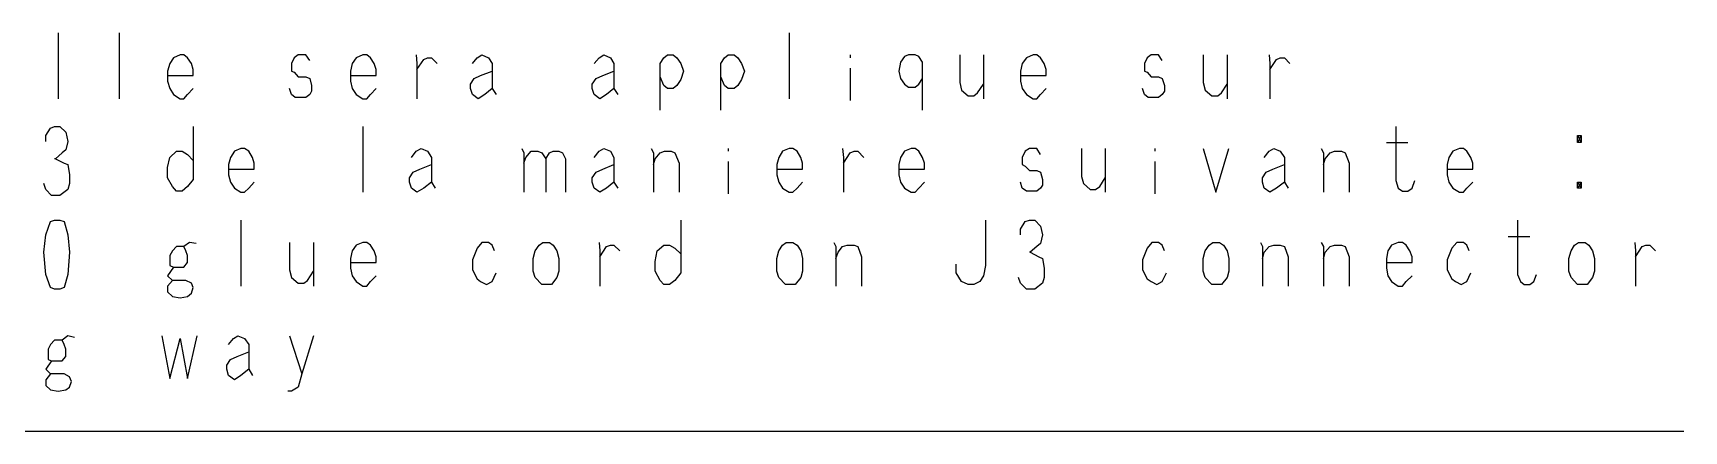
# Model space of a CAD drawing. Extents: x -228 to 961, y -124 to 716.
# Drawn here: x 364.9 to 464.6, y 317.6 to 341.7 of the extents above; entities that cross this region are included whole.
import ezdxf

# ---------------------------------------------------------------- set-up
doc = ezdxf.new("R2010")
doc.units = 0
doc.layers.add('1', color=1, linetype='CONTINUOUS')

msp = doc.modelspace()

# ---------------------------------------------------------------- linework, layer by layer
at = {"layer": '1'}
for p, q in [((366.45, 341.67), (366.45, 337.7)), ((370.13, 341.67), (370.13, 337.7)), ((410.58, 341.67), (410.58, 337.7)), ((373.4, 340.17), (373.18, 339.82)), ((373.8, 340.35), (373.4, 340.17)), ((374.03, 340.35), (373.8, 340.35)), ((374.25, 340.17), (374.03, 340.35)), ((374.5, 339.82), (374.25, 340.17)), ((380.7, 340.17), (380.53, 339.82)), ((380.93, 340.35), (380.7, 340.17)), ((381.4, 340.35), (380.93, 340.35)), ((381.63, 340), (381.4, 340.35)), ((384.43, 340.17), (384.2, 339.82)), ((384.83, 340.35), (384.43, 340.17)), ((385.08, 340.35), (384.83, 340.35)), ((385.3, 340.17), (385.08, 340.35)), ((385.53, 339.82), (385.3, 340.17)), ((388.05, 340.35), (388.1, 339.82)), ((388.1, 339.47), (388.53, 340.07)), ((388.53, 340.07), (388.75, 340.17)), ((388.75, 340.17), (388.98, 340.17)), ((388.98, 340.17), (389.33, 339.82)), ((391.45, 339.82), (391.73, 340.17)), ((391.73, 340.17), (392.03, 340.35)), ((392.03, 340.35), (392.43, 340.17)), ((392.43, 340.17), (392.65, 339.82)), ((398.8, 339.82), (399.1, 340.17)), ((399.1, 340.17), (399.38, 340.35)), ((399.38, 340.35), (399.78, 340.17)), ((399.78, 340.17), (400, 339.82)), ((402.78, 339.82), (403, 340.17)), ((403, 340.17), (403.23, 340.35)), ((403.23, 340.35), (403.58, 340.35)), ((403.58, 340.35), (403.8, 340.17)), ((403.8, 340.17), (404.03, 339.82)), ((406.45, 339.82), (406.68, 340.17)), ((406.68, 340.17), (406.9, 340.35)), ((406.9, 340.35), (407.25, 340.35)), ((407.25, 340.35), (407.48, 340.17)), ((407.48, 340.17), (407.7, 339.82)), ((414.25, 340.35), (414.25, 340.17)), ((417.3, 339.9), (417.2, 339.37)), ((417.53, 340.25), (417.3, 339.9)), ((417.78, 340.35), (417.53, 340.25)), ((418.18, 340.35), (417.78, 340.35)), ((418.4, 340.25), (418.18, 340.35)), ((418.63, 339.9), (418.4, 340.25)), ((418.63, 337), (418.63, 339.9)), ((420.88, 340.35), (420.88, 338.67)), ((422.3, 340.35), (422.3, 337.7)), ((424.9, 340.17), (424.65, 339.82)), ((425.3, 340.35), (424.9, 340.17)), ((425.53, 340.35), (425.3, 340.35)), ((425.75, 340.17), (425.53, 340.35)), ((425.98, 339.82), (425.75, 340.17)), ((432.2, 340.17), (432.03, 339.82)), ((432.43, 340.35), (432.2, 340.17)), ((432.88, 340.35), (432.43, 340.35)), ((433.1, 340), (432.88, 340.35)), ((435.58, 340.35), (435.58, 338.67)), ((437.03, 340.35), (437.03, 337.7)), ((439.55, 340.35), (439.6, 339.82)), ((439.6, 339.47), (440, 340.07)), ((440, 340.07), (440.23, 340.17)), ((440.23, 340.17), (440.48, 340.17)), ((440.48, 340.17), (440.8, 339.82)), ((373.18, 339.82), (373.05, 339.37)), ((373.05, 339.37), (373.05, 338.75)), ((373.05, 339.1), (374.6, 339.1)), ((374.6, 339.47), (374.5, 339.82)), ((374.6, 339.1), (374.6, 339.47)), ((380.53, 339.82), (380.53, 339.37)), ((380.53, 339.37), (380.7, 339.3)), ((380.7, 339.3), (380.93, 339.02)), ((380.93, 339.02), (381.4, 339.02)), ((381.4, 339.02), (381.63, 338.92)), ((381.63, 338.92), (381.73, 338.5)), ((384.2, 339.82), (384.1, 339.37)), ((384.1, 339.37), (384.1, 338.75)), ((384.1, 339.1), (385.65, 339.1)), ((385.65, 339.47), (385.53, 339.82)), ((385.65, 339.1), (385.65, 339.47)), ((388.1, 339.82), (388.1, 337.7)), ((391.33, 338.57), (391.55, 338.92)), ((391.55, 338.92), (391.95, 339.1)), ((391.95, 339.1), (392.65, 339.37)), ((392.65, 339.82), (392.65, 339.37)), ((392.65, 339.37), (392.65, 338.32)), ((398.68, 338.57), (398.93, 338.92)), ((398.93, 338.92), (399.33, 339.1)), ((399.33, 339.1), (400, 339.37)), ((400, 339.82), (400, 339.37)), ((400, 339.37), (400, 338.32)), ((402.78, 337), (402.78, 339.82)), ((403, 338.5), (402.78, 339.02)), ((404.03, 339.82), (404.2, 339.37)), ((404.2, 339.37), (404.03, 338.85)), ((406.45, 337), (406.45, 339.82)), ((406.68, 338.5), (406.45, 339.02)), ((407.7, 339.82), (407.88, 339.37)), ((407.88, 339.37), (407.7, 338.85)), ((414.25, 339.55), (414.25, 337.6)), ((417.2, 339.37), (417.3, 338.92)), ((417.3, 338.92), (417.53, 338.57)), ((418.4, 338.57), (418.63, 338.92)), ((424.65, 339.82), (424.55, 339.37)), ((424.55, 339.37), (424.55, 338.75)), ((424.55, 339.1), (426.1, 339.1)), ((426.1, 339.47), (425.98, 339.82)), ((426.1, 339.1), (426.1, 339.47)), ((432.03, 339.82), (432.03, 339.37)), ((432.03, 339.37), (432.2, 339.3)), ((432.2, 339.3), (432.43, 339.02)), ((432.43, 339.02), (432.88, 339.02)), ((432.88, 339.02), (433.1, 338.92)), ((433.1, 338.92), (433.23, 338.5)), ((439.6, 339.82), (439.6, 337.7)), ((373.05, 338.75), (373.18, 338.32)), ((373.18, 338.32), (373.4, 337.95)), ((373.4, 337.95), (373.8, 337.7)), ((374.03, 337.7), (374.25, 337.95)), ((374.25, 337.95), (374.6, 338.32)), ((380.53, 337.95), (380.4, 338.32)), ((380.75, 337.77), (380.53, 337.95)), ((381.63, 337.95), (381.4, 337.77)), ((381.73, 338.15), (381.63, 337.95)), ((381.73, 338.5), (381.73, 338.15)), ((384.1, 338.75), (384.2, 338.32)), ((384.2, 338.32), (384.43, 337.95)), ((384.43, 337.95), (384.83, 337.7)), ((385.08, 337.7), (385.3, 337.95)), ((385.3, 337.95), (385.65, 338.32)), ((391.33, 338.32), (391.33, 338.57)), ((391.45, 337.95), (391.33, 338.32)), ((391.8, 337.7), (391.45, 337.95)), ((392.2, 337.95), (391.8, 337.7)), ((392.65, 338.32), (392.2, 337.95)), ((392.65, 338.32), (392.88, 337.95)), ((398.68, 338.32), (398.68, 338.57)), ((398.8, 337.95), (398.68, 338.32)), ((399.15, 337.7), (398.8, 337.95)), ((399.55, 337.95), (399.15, 337.7)), ((400, 338.32), (399.55, 337.95)), ((400, 338.32), (400.23, 337.95)), ((403.23, 338.32), (403, 338.5)), ((403.58, 338.32), (403.23, 338.32)), ((403.8, 338.5), (403.58, 338.32)), ((404.03, 338.85), (403.8, 338.5)), ((406.9, 338.32), (406.68, 338.5)), ((407.25, 338.32), (406.9, 338.32)), ((407.48, 338.5), (407.25, 338.32)), ((407.7, 338.85), (407.48, 338.5)), ((417.53, 338.57), (417.78, 338.4)), ((417.78, 338.4), (418.18, 338.4)), ((418.18, 338.4), (418.4, 338.57)), ((420.88, 338.67), (420.98, 338.22)), ((420.98, 338.22), (421.38, 337.87)), ((421.73, 337.87), (421.95, 338.05)), ((421.95, 338.05), (422.3, 338.57)), ((424.55, 338.75), (424.65, 338.32)), ((424.65, 338.32), (424.9, 337.95)), ((424.9, 337.95), (425.3, 337.7)), ((425.53, 337.7), (425.75, 337.95)), ((425.75, 337.95), (426.1, 338.32)), ((432.03, 337.95), (431.9, 338.32)), ((432.25, 337.77), (432.03, 337.95)), ((433.1, 337.95), (432.88, 337.77)), ((433.23, 338.15), (433.1, 337.95)), ((433.23, 338.5), (433.23, 338.15)), ((435.58, 338.67), (435.7, 338.22)), ((435.7, 338.22), (436.1, 337.87)), ((436.45, 337.87), (436.68, 338.05)), ((436.68, 338.05), (437.03, 338.57)), ((373.8, 337.7), (374.03, 337.7)), ((381.4, 337.77), (380.75, 337.77)), ((384.83, 337.7), (385.08, 337.7)), ((421.38, 337.87), (421.73, 337.87)), ((425.3, 337.7), (425.53, 337.7)), ((432.88, 337.77), (432.25, 337.77)), ((436.1, 337.87), (436.45, 337.87)), ((365.7, 335.47), (365.98, 335.92)), ((365.98, 335.92), (366.23, 336.02)), ((366.23, 336.02), (366.55, 336.02)), ((366.55, 336.02), (366.9, 335.67)), ((374.6, 336.02), (374.6, 332.82)), ((384.83, 336.02), (384.83, 332.05)), ((447.2, 336.02), (447.2, 332.75)), ((365.7, 335.12), (365.7, 335.47)), ((366.9, 335.67), (367.03, 335.12)), ((367.03, 335.12), (366.9, 334.6)), ((446.63, 335.05), (447.93, 335.05)), ((458.18, 335.47), (458.4, 335.47)), ((458.18, 335.05), (458.18, 335.47)), ((458.18, 335.47), (458.4, 335.05)), ((458.4, 335.47), (458.18, 335.05)), ((458.4, 335.05), (458.18, 335.05)), ((458.4, 335.47), (458.4, 335.05)), ((366.28, 334.07), (366.23, 334.07)), ((366.68, 334.42), (366.28, 334.07)), ((366.28, 334.07), (366.8, 333.8)), ((366.9, 334.6), (366.68, 334.42)), ((373.05, 333.55), (373.18, 334.15)), ((373.18, 334.15), (373.58, 334.52)), ((373.58, 334.52), (373.93, 334.52)), ((373.93, 334.52), (374.25, 334.32)), ((374.25, 334.32), (374.6, 333.97)), ((376.85, 334.15), (376.73, 333.72)), ((377.08, 334.52), (376.85, 334.15)), ((377.48, 334.7), (377.08, 334.52)), ((377.7, 334.7), (377.48, 334.7)), ((377.95, 334.52), (377.7, 334.7)), ((378.18, 334.15), (377.95, 334.52)), ((378.28, 333.8), (378.18, 334.15)), ((387.78, 334.15), (388.05, 334.52)), ((388.05, 334.52), (388.35, 334.7)), ((388.35, 334.7), (388.75, 334.52)), ((388.75, 334.52), (388.98, 334.15)), ((388.98, 334.15), (388.98, 333.72)), ((394.43, 334.7), (394.55, 334.42)), ((394.55, 334.42), (394.55, 332.05)), ((394.55, 333.8), (394.68, 334.15)), ((394.68, 334.15), (395, 334.52)), ((395, 334.52), (395.4, 334.52)), ((395.4, 334.52), (395.65, 334.42)), ((395.65, 334.42), (395.88, 334.07)), ((395.88, 334.07), (396.1, 334.42)), ((395.88, 334.07), (395.88, 332.05)), ((396.1, 334.42), (396.33, 334.52)), ((396.33, 334.52), (396.68, 334.52)), ((396.68, 334.52), (396.9, 334.42)), ((396.9, 334.42), (397.08, 334.07)), ((397.08, 334.07), (397.08, 332.05)), ((398.8, 334.15), (399.1, 334.52)), ((399.1, 334.52), (399.38, 334.7)), ((399.38, 334.7), (399.78, 334.52)), ((399.78, 334.52), (400, 334.15)), ((400, 334.15), (400, 333.72)), ((402.25, 334.7), (402.38, 334.42)), ((402.38, 334.42), (402.38, 332.05)), ((402.38, 333.72), (402.48, 334.07)), ((402.48, 334.07), (402.78, 334.42)), ((402.78, 334.42), (403.05, 334.52)), ((403.05, 334.52), (403.45, 334.52)), ((403.45, 334.52), (403.68, 334.42)), ((403.68, 334.42), (403.93, 333.8)), ((406.9, 334.7), (406.9, 334.52)), ((409.95, 334.15), (409.83, 333.72)), ((410.18, 334.52), (409.95, 334.15)), ((410.58, 334.7), (410.18, 334.52)), ((410.8, 334.7), (410.58, 334.7)), ((411.05, 334.52), (410.8, 334.7)), ((411.28, 334.15), (411.05, 334.52)), ((411.38, 333.8), (411.28, 334.15)), ((413.8, 334.7), (413.85, 334.15)), ((413.85, 333.8), (414.25, 334.42)), ((413.85, 334.15), (413.85, 332.05)), ((414.25, 334.42), (414.5, 334.52)), ((414.5, 334.52), (414.73, 334.52)), ((414.73, 334.52), (415.08, 334.15)), ((417.3, 334.15), (417.2, 333.72)), ((417.53, 334.52), (417.3, 334.15)), ((417.95, 334.7), (417.53, 334.52)), ((418.18, 334.7), (417.95, 334.7)), ((418.4, 334.52), (418.18, 334.7)), ((418.63, 334.15), (418.4, 334.52)), ((418.75, 333.8), (418.63, 334.15)), ((424.83, 334.52), (424.65, 334.15)), ((424.65, 334.15), (424.65, 333.72)), ((425.08, 334.7), (424.83, 334.52)), ((425.53, 334.7), (425.08, 334.7)), ((425.75, 334.32), (425.53, 334.7)), ((428.23, 334.7), (428.23, 333)), ((429.65, 334.7), (429.65, 332.05)), ((432.65, 334.7), (432.65, 334.52)), ((435.58, 334.7), (436.33, 332.05)), ((436.33, 332.05), (437.13, 334.7)), ((439.25, 334.15), (439.55, 334.52)), ((439.55, 334.52), (439.83, 334.7)), ((439.83, 334.7), (440.23, 334.52)), ((440.23, 334.52), (440.48, 334.15)), ((440.48, 334.15), (440.48, 333.72)), ((442.7, 334.7), (442.83, 334.42)), ((442.83, 334.42), (442.83, 332.05)), ((442.83, 333.72), (442.93, 334.07)), ((442.93, 334.07), (443.23, 334.42)), ((443.23, 334.42), (443.5, 334.52)), ((443.5, 334.52), (443.93, 334.52)), ((443.93, 334.52), (444.15, 334.42)), ((444.15, 334.42), (444.38, 333.8)), ((450.4, 334.15), (450.3, 333.72)), ((450.65, 334.52), (450.4, 334.15)), ((451.05, 334.7), (450.65, 334.52)), ((451.28, 334.7), (451.05, 334.7)), ((451.5, 334.52), (451.28, 334.7)), ((451.73, 334.15), (451.5, 334.52)), ((451.85, 333.8), (451.73, 334.15)), ((366.8, 333.8), (367.03, 333.72)), ((367.03, 333.72), (367.13, 333.1)), ((367.13, 333.1), (367.13, 332.57)), ((373.05, 332.92), (373.05, 333.55)), ((373.35, 332.4), (373.05, 332.92)), ((376.73, 333.72), (376.73, 333.1)), ((376.73, 333.45), (378.28, 333.45)), ((376.73, 333.1), (376.85, 332.65)), ((378.28, 333.45), (378.28, 333.8)), ((387.65, 332.92), (387.88, 333.27)), ((387.65, 332.65), (387.65, 332.92)), ((387.88, 333.27), (388.28, 333.45)), ((388.28, 333.45), (388.98, 333.72)), ((388.98, 333.72), (388.98, 332.65)), ((398.68, 332.92), (398.93, 333.27)), ((398.68, 332.65), (398.68, 332.92)), ((398.93, 333.27), (399.33, 333.45)), ((399.33, 333.45), (400, 333.72)), ((400, 333.72), (400, 332.65)), ((403.93, 333.8), (403.93, 332.05)), ((406.9, 333.9), (406.9, 331.95)), ((409.83, 333.72), (409.83, 333.1)), ((409.83, 333.45), (411.38, 333.45)), ((409.83, 333.1), (409.95, 332.65)), ((411.38, 333.45), (411.38, 333.8)), ((417.2, 333.72), (417.2, 333.1)), ((417.2, 333.45), (418.75, 333.45)), ((417.2, 333.1), (417.3, 332.65)), ((418.75, 333.45), (418.75, 333.8)), ((424.65, 333.72), (424.83, 333.62)), ((424.83, 333.62), (425.08, 333.37)), ((425.08, 333.37), (425.53, 333.37)), ((425.53, 333.37), (425.75, 333.27)), ((425.75, 333.27), (425.88, 332.82)), ((428.23, 333), (428.35, 332.57)), ((429.33, 332.4), (429.65, 332.92)), ((432.65, 333.9), (432.65, 331.95)), ((439.15, 332.92), (439.38, 333.27)), ((439.15, 332.65), (439.15, 332.92)), ((439.38, 333.27), (439.78, 333.45)), ((439.78, 333.45), (440.48, 333.72)), ((440.48, 333.72), (440.48, 332.65)), ((444.38, 333.8), (444.38, 332.05)), ((450.3, 333.72), (450.3, 333.1)), ((450.3, 333.45), (451.85, 333.45)), ((450.3, 333.1), (450.4, 332.65)), ((451.85, 333.45), (451.85, 333.8)), ((365.7, 332.22), (365.58, 332.57)), ((366.05, 331.85), (365.7, 332.22)), ((367.03, 332.22), (366.55, 331.85)), ((367.13, 332.57), (367.03, 332.22)), ((373.58, 332.12), (373.35, 332.4)), ((373.93, 332.12), (373.58, 332.12)), ((374.25, 332.4), (373.93, 332.12)), ((374.6, 332.82), (374.25, 332.4)), ((376.85, 332.65), (377.08, 332.3)), ((377.08, 332.3), (377.48, 332.05)), ((377.48, 332.05), (377.7, 332.05)), ((377.7, 332.05), (377.95, 332.3)), ((377.95, 332.3), (378.28, 332.65)), ((387.78, 332.3), (387.65, 332.65)), ((388.1, 332.05), (387.78, 332.3)), ((388.53, 332.3), (388.1, 332.05)), ((388.98, 332.65), (388.53, 332.3)), ((388.98, 332.65), (389.2, 332.3)), ((398.8, 332.3), (398.68, 332.65)), ((399.15, 332.05), (398.8, 332.3)), ((399.55, 332.3), (399.15, 332.05)), ((400, 332.65), (399.55, 332.3)), ((400, 332.65), (400.23, 332.3)), ((409.95, 332.65), (410.18, 332.3)), ((410.18, 332.3), (410.58, 332.05)), ((410.58, 332.05), (410.8, 332.05)), ((410.8, 332.05), (411.05, 332.3)), ((411.05, 332.3), (411.38, 332.65)), ((417.3, 332.65), (417.53, 332.3)), ((417.53, 332.3), (417.95, 332.05)), ((417.95, 332.05), (418.18, 332.05)), ((418.18, 332.05), (418.4, 332.3)), ((418.4, 332.3), (418.75, 332.65)), ((424.65, 332.3), (424.55, 332.65)), ((424.9, 332.12), (424.65, 332.3)), ((425.53, 332.12), (424.9, 332.12)), ((425.75, 332.3), (425.53, 332.12)), ((425.88, 332.47), (425.75, 332.3)), ((425.88, 332.82), (425.88, 332.47)), ((428.35, 332.57), (428.75, 332.22)), ((428.75, 332.22), (429.08, 332.22)), ((429.08, 332.22), (429.33, 332.4)), ((439.25, 332.3), (439.15, 332.65)), ((439.6, 332.05), (439.25, 332.3)), ((440, 332.3), (439.6, 332.05)), ((440.48, 332.65), (440, 332.3)), ((440.48, 332.65), (440.7, 332.3)), ((447.2, 332.75), (447.35, 332.3)), ((447.35, 332.3), (447.6, 332.12)), ((447.6, 332.12), (447.93, 332.12)), ((447.93, 332.12), (448.18, 332.3)), ((448.18, 332.3), (448.35, 332.75)), ((450.4, 332.65), (450.65, 332.3)), ((450.65, 332.3), (451.05, 332.05)), ((451.05, 332.05), (451.28, 332.05)), ((451.28, 332.05), (451.5, 332.3)), ((451.5, 332.3), (451.85, 332.65)), ((458.18, 332.65), (458.4, 332.65)), ((458.18, 332.3), (458.18, 332.65)), ((458.18, 332.65), (458.4, 332.3)), ((458.4, 332.65), (458.18, 332.3)), ((458.4, 332.3), (458.18, 332.3)), ((458.4, 332.65), (458.4, 332.3)), ((366.55, 331.85), (366.05, 331.85)), ((365.7, 329.47), (365.98, 330.27)), ((365.98, 330.27), (366.23, 330.35)), ((366.23, 330.35), (366.55, 330.35)), ((366.55, 330.35), (366.8, 330.27)), ((366.8, 330.27), (367.03, 329.47)), ((377.48, 330.35), (377.48, 326.37)), ((404.03, 330.35), (404.03, 327.17)), ((422.43, 330.35), (422.43, 327.62)), ((424.55, 329.82), (424.83, 330.27)), ((424.83, 330.27), (425.08, 330.35)), ((425.08, 330.35), (425.4, 330.35)), ((425.4, 330.35), (425.75, 330)), ((425.75, 330), (425.88, 329.47)), ((454.55, 330.35), (454.55, 327.07)), ((365.58, 328.42), (365.7, 329.47)), ((367.03, 329.47), (367.13, 328.42)), ((374.38, 329.02), (374.03, 328.77)), ((374.78, 328.95), (374.38, 329.02)), ((380.4, 329.02), (380.4, 327.35)), ((381.85, 329.02), (381.85, 326.37)), ((384.83, 329.02), (384.43, 328.85)), ((385.08, 329.02), (384.83, 329.02)), ((385.3, 328.85), (385.08, 329.02)), ((392.03, 329.02), (391.73, 328.67)), ((392.43, 329.02), (392.03, 329.02)), ((392.65, 328.85), (392.43, 329.02)), ((395.48, 328.85), (395.7, 329.02)), ((395.7, 329.02), (396.1, 329.02)), ((396.1, 329.02), (396.33, 328.85)), ((399.1, 329.02), (399.15, 328.5)), ((410.18, 328.85), (410.4, 329.02)), ((410.4, 329.02), (410.8, 329.02)), ((410.8, 329.02), (411.05, 328.85)), ((413.28, 329.02), (413.4, 328.77)), ((424.55, 329.47), (424.55, 329.82)), ((425.75, 328.95), (425.53, 328.77)), ((425.88, 329.47), (425.75, 328.95)), ((432.48, 329.02), (432.2, 328.67)), ((432.88, 329.02), (432.48, 329.02)), ((433.1, 328.85), (432.88, 329.02)), ((435.93, 328.85), (436.15, 329.02)), ((436.15, 329.02), (436.55, 329.02)), ((436.55, 329.02), (436.8, 328.85)), ((439.03, 329.02), (439.15, 328.77)), ((442.7, 329.02), (442.83, 328.77)), ((447.35, 329.02), (446.95, 328.85)), ((447.6, 329.02), (447.35, 329.02)), ((447.83, 328.85), (447.6, 329.02)), ((450.88, 329.02), (450.58, 328.67)), ((451.28, 329.02), (450.88, 329.02)), ((451.5, 328.85), (451.28, 329.02)), ((453.98, 329.37), (455.3, 329.37)), ((458, 328.85), (458.23, 329.02)), ((458.23, 329.02), (458.63, 329.02)), ((458.63, 329.02), (458.85, 328.85)), ((461.63, 329.02), (461.68, 328.5)), ((365.7, 327.07), (365.58, 328.42)), ((367.13, 328.42), (367.03, 327.07)), ((373.35, 328.5), (373.18, 328.22)), ((373.18, 328.22), (373.18, 327.62)), ((373.58, 328.77), (373.35, 328.5)), ((374.03, 328.77), (373.58, 328.77)), ((374.15, 328.5), (374.03, 328.77)), ((374.25, 328.22), (374.15, 328.5)), ((374.25, 327.8), (374.25, 328.22)), ((384.2, 328.5), (384.1, 328.05)), ((384.1, 328.05), (384.1, 327.45)), ((384.43, 328.85), (384.2, 328.5)), ((385.53, 328.5), (385.3, 328.85)), ((385.65, 328.15), (385.53, 328.5)), ((385.65, 327.8), (385.65, 328.15)), ((391.73, 328.67), (391.45, 327.97)), ((391.45, 327.97), (391.45, 327.35)), ((392.78, 328.5), (392.65, 328.85)), ((395.13, 328.05), (395.25, 328.5)), ((395.13, 327.27), (395.13, 328.05)), ((395.25, 328.5), (395.48, 328.85)), ((396.33, 328.85), (396.55, 328.5)), ((396.55, 328.5), (396.68, 328.05)), ((396.68, 328.05), (396.68, 327.27)), ((399.15, 328.15), (399.55, 328.77)), ((399.15, 328.5), (399.15, 326.37)), ((399.55, 328.77), (399.78, 328.85)), ((399.78, 328.85), (400, 328.85)), ((400, 328.85), (400.35, 328.5)), ((402.48, 327.87), (402.6, 328.5)), ((402.6, 328.5), (403, 328.85)), ((403, 328.85), (403.35, 328.85)), ((403.35, 328.85), (403.68, 328.67)), ((403.68, 328.67), (404.03, 328.32)), ((409.83, 328.05), (409.95, 328.5)), ((409.83, 327.27), (409.83, 328.05)), ((409.95, 328.5), (410.18, 328.85)), ((411.05, 328.85), (411.28, 328.5)), ((411.28, 328.5), (411.38, 328.05)), ((411.38, 328.05), (411.38, 327.27)), ((413.4, 328.77), (413.4, 326.37)), ((413.4, 328.05), (413.53, 328.42)), ((413.53, 328.42), (413.8, 328.77)), ((413.8, 328.77), (414.08, 328.85)), ((414.08, 328.85), (414.5, 328.85)), ((414.5, 328.85), (414.73, 328.77)), ((414.73, 328.77), (414.95, 328.15)), ((414.95, 328.15), (414.95, 326.37)), ((425.13, 328.42), (425.08, 328.42)), ((425.53, 328.77), (425.13, 328.42)), ((425.13, 328.42), (425.65, 328.15)), ((425.65, 328.15), (425.88, 328.05)), ((425.88, 328.05), (425.98, 327.45)), ((432.2, 328.67), (431.9, 327.97)), ((431.9, 327.97), (431.9, 327.35)), ((433.23, 328.5), (433.1, 328.85)), ((435.58, 328.05), (435.7, 328.5)), ((435.58, 327.27), (435.58, 328.05)), ((435.7, 328.5), (435.93, 328.85)), ((436.8, 328.85), (437.03, 328.5)), ((437.03, 328.5), (437.13, 328.05)), ((437.13, 328.05), (437.13, 327.27)), ((439.15, 328.77), (439.15, 326.37)), ((439.15, 328.05), (439.25, 328.42)), ((439.25, 328.42), (439.55, 328.77)), ((439.55, 328.77), (439.83, 328.85)), ((439.83, 328.85), (440.23, 328.85)), ((440.23, 328.85), (440.48, 328.77)), ((440.48, 328.77), (440.7, 328.15)), ((440.7, 328.15), (440.7, 326.37)), ((442.83, 328.77), (442.83, 326.37)), ((442.83, 328.05), (442.93, 328.42)), ((442.93, 328.42), (443.23, 328.77)), ((443.23, 328.77), (443.5, 328.85)), ((443.5, 328.85), (443.93, 328.85)), ((443.93, 328.85), (444.15, 328.77)), ((444.15, 328.77), (444.38, 328.15)), ((444.38, 328.15), (444.38, 326.37)), ((446.73, 328.5), (446.63, 328.05)), ((446.63, 328.05), (446.63, 327.45)), ((446.95, 328.85), (446.73, 328.5)), ((448.05, 328.5), (447.83, 328.85)), ((448.18, 328.15), (448.05, 328.5)), ((448.18, 327.8), (448.18, 328.15)), ((450.58, 328.67), (450.3, 327.97)), ((450.3, 327.97), (450.3, 327.35)), ((451.63, 328.5), (451.5, 328.85)), ((457.65, 328.05), (457.78, 328.5)), ((457.65, 327.27), (457.65, 328.05)), ((457.78, 328.5), (458, 328.85)), ((458.85, 328.85), (459.08, 328.5)), ((459.08, 328.5), (459.2, 328.05)), ((459.2, 328.05), (459.2, 327.27)), ((461.68, 328.15), (462.08, 328.77)), ((461.68, 328.5), (461.68, 326.37)), ((462.08, 328.77), (462.3, 328.85)), ((462.3, 328.85), (462.53, 328.85)), ((462.53, 328.85), (462.88, 328.5)), ((365.98, 326.3), (365.7, 327.07)), ((367.03, 327.07), (366.8, 326.3)), ((373.4, 327.52), (373.05, 327)), ((373.05, 327), (373.35, 326.72)), ((373.18, 327.62), (373.4, 327.52)), ((373.4, 327.52), (374.03, 327.52)), ((374.03, 327.52), (374.25, 327.8)), ((380.4, 327.35), (380.53, 326.9)), ((381.5, 326.72), (381.85, 327.27)), ((384.1, 327.8), (385.65, 327.8)), ((384.1, 327.45), (384.2, 327)), ((384.2, 327), (384.43, 326.65)), ((385.3, 326.65), (385.65, 327)), ((391.45, 327.35), (391.73, 326.82)), ((392.65, 326.65), (392.88, 327.17)), ((395.25, 326.9), (395.13, 327.27)), ((396.68, 327.27), (396.55, 326.9)), ((402.48, 327.27), (402.48, 327.87)), ((402.78, 326.72), (402.48, 327.27)), ((404.03, 327.17), (403.68, 326.72)), ((409.95, 326.9), (409.83, 327.27)), ((411.38, 327.27), (411.28, 326.9)), ((420.65, 327.17), (420.65, 327.7)), ((420.98, 326.65), (420.65, 327.17)), ((422.3, 327), (422.08, 326.65)), ((422.43, 327.62), (422.3, 327)), ((425.98, 327.45), (425.98, 326.9)), ((431.9, 327.35), (432.2, 326.82)), ((433.1, 326.65), (433.35, 327.17)), ((435.7, 326.9), (435.58, 327.27)), ((437.13, 327.27), (437.03, 326.9)), ((446.63, 327.8), (448.18, 327.8)), ((446.63, 327.45), (446.73, 327)), ((446.73, 327), (446.95, 326.65)), ((447.83, 326.65), (448.18, 327)), ((450.3, 327.35), (450.58, 326.82)), ((451.5, 326.65), (451.73, 327.17)), ((454.55, 327.07), (454.73, 326.65)), ((455.53, 326.65), (455.7, 327.07)), ((457.78, 326.9), (457.65, 327.27)), ((459.2, 327.27), (459.08, 326.9)), ((366.23, 326.2), (365.98, 326.3)), ((366.55, 326.2), (366.23, 326.2)), ((366.8, 326.3), (366.55, 326.2)), ((373.35, 326.72), (373.05, 326.37)), ((373.05, 326.37), (373.05, 326.02)), ((373.05, 326.02), (373.35, 325.75)), ((374.15, 326.72), (373.35, 326.72)), ((374.5, 326.55), (374.15, 326.72)), ((374.25, 325.75), (374.5, 325.95)), ((374.6, 326.3), (374.5, 326.55)), ((374.5, 325.95), (374.6, 326.3)), ((380.53, 326.9), (380.93, 326.55)), ((380.93, 326.55), (381.28, 326.55)), ((381.28, 326.55), (381.5, 326.72)), ((384.43, 326.65), (384.83, 326.37)), ((384.83, 326.37), (385.08, 326.37)), ((385.08, 326.37), (385.3, 326.65)), ((391.73, 326.82), (391.95, 326.65)), ((391.95, 326.65), (392.3, 326.47)), ((392.3, 326.47), (392.65, 326.65)), ((395.65, 326.47), (395.25, 326.9)), ((396.23, 326.47), (395.65, 326.47)), ((396.55, 326.9), (396.23, 326.47)), ((403, 326.47), (402.78, 326.72)), ((403.35, 326.47), (403, 326.47)), ((403.68, 326.72), (403.35, 326.47)), ((410.35, 326.47), (409.95, 326.9)), ((410.93, 326.47), (410.35, 326.47)), ((411.28, 326.9), (410.93, 326.47)), ((421.38, 326.47), (420.98, 326.65)), ((421.73, 326.47), (421.38, 326.47)), ((422.08, 326.65), (421.73, 326.47)), ((424.55, 326.55), (424.43, 326.9)), ((424.9, 326.2), (424.55, 326.55)), ((425.4, 326.2), (424.9, 326.2)), ((425.88, 326.55), (425.4, 326.2)), ((425.98, 326.9), (425.88, 326.55)), ((432.2, 326.82), (432.43, 326.65)), ((432.43, 326.65), (432.78, 326.47)), ((432.78, 326.47), (433.1, 326.65)), ((436.1, 326.47), (435.7, 326.9)), ((436.68, 326.47), (436.1, 326.47)), ((437.03, 326.9), (436.68, 326.47)), ((446.95, 326.65), (447.35, 326.37)), ((447.35, 326.37), (447.6, 326.37)), ((447.6, 326.37), (447.83, 326.65)), ((450.58, 326.82), (450.8, 326.65)), ((450.8, 326.65), (451.15, 326.47)), ((451.15, 326.47), (451.5, 326.65)), ((454.73, 326.65), (454.95, 326.47)), ((454.95, 326.47), (455.3, 326.47)), ((455.3, 326.47), (455.53, 326.65)), ((458.18, 326.47), (457.78, 326.9)), ((458.75, 326.47), (458.18, 326.47)), ((459.08, 326.9), (458.75, 326.47)), ((373.35, 325.75), (373.8, 325.67)), ((373.8, 325.67), (374.25, 325.75)), ((366.23, 323.1), (365.98, 322.85)), ((366.68, 323.1), (366.23, 323.1)), ((367.03, 323.37), (366.68, 323.1)), ((366.8, 322.85), (366.68, 323.1)), ((367.43, 323.27), (367.03, 323.37)), ((372.7, 323.37), (373.18, 320.8)), ((373.18, 320.8), (373.8, 323.2)), ((373.8, 323.2), (374.25, 320.8)), ((374.25, 320.8), (374.83, 323.37)), ((376.73, 322.85), (377.03, 323.2)), ((377.03, 323.2), (377.3, 323.37)), ((377.3, 323.37), (377.7, 323.2)), ((377.7, 323.2), (377.95, 322.85)), ((380.4, 323.37), (381.15, 321.07)), ((381.85, 323.37), (381.15, 321.07)), ((365.98, 322.85), (365.83, 322.57)), ((365.83, 322.57), (365.83, 321.95)), ((366.68, 321.87), (366.9, 322.12)), ((366.9, 322.57), (366.8, 322.85)), ((366.9, 322.12), (366.9, 322.57)), ((376.85, 321.95), (377.25, 322.12)), ((377.25, 322.12), (377.95, 322.4)), ((377.95, 322.85), (377.95, 322.4)), ((377.95, 322.4), (377.95, 321.35)), ((366.05, 321.87), (365.7, 321.35)), ((365.7, 321.35), (365.98, 321.07)), ((365.98, 321.07), (365.7, 320.72)), ((365.83, 321.95), (366.05, 321.87)), ((366.8, 321.07), (365.98, 321.07)), ((366.05, 321.87), (366.68, 321.87)), ((367.13, 320.9), (366.8, 321.07)), ((376.63, 321.6), (376.85, 321.95)), ((376.63, 321.35), (376.63, 321.6)), ((376.73, 320.97), (376.63, 321.35)), ((377.08, 320.72), (376.73, 320.97)), ((377.48, 320.97), (377.08, 320.72)), ((377.95, 321.35), (377.48, 320.97)), ((377.95, 321.35), (378.18, 320.97)), ((381.15, 321.07), (380.93, 320.27)), ((365.7, 320.72), (365.7, 320.37)), ((365.7, 320.37), (365.98, 320.1)), ((365.98, 320.1), (366.45, 320.02)), ((366.45, 320.02), (366.9, 320.1)), ((366.9, 320.1), (367.13, 320.27)), ((367.25, 320.62), (367.13, 320.9)), ((367.13, 320.27), (367.25, 320.62)), ((380.53, 320.02), (380.3, 320.02)), ((380.93, 320.27), (380.53, 320.02)), ((306.12, 317.62), (464.6, 317.62))]:
    msp.add_line(p, q, dxfattribs=at)

doc.saveas('drawing.dxf')
